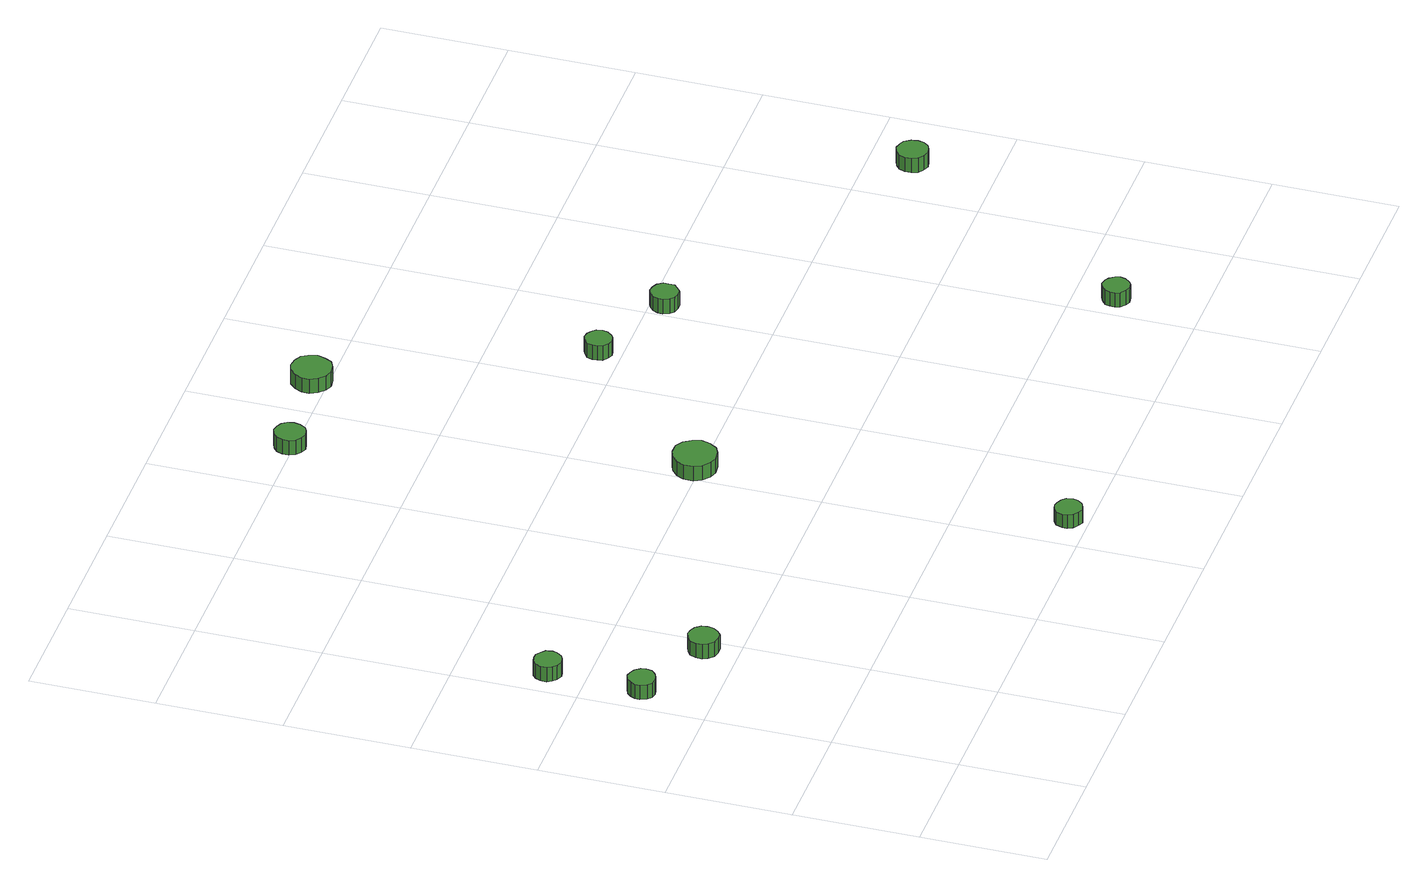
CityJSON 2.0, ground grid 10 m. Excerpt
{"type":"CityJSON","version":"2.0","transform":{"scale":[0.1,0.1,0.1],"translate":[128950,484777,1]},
"CityObjects":{
"tree1":{"type":"SolitaryVegetationObject","attributes":{"function":"something"},"geometry":[{"type":"MultiSurface","lod":"1","boundaries":[[[0,1,2,3,4,5,6,7,8,9,10,11,12,13,14]],[[15,16,17,18,19,20,21,22,23,24,25,26,27,28,29]],[[0,29,28,1]],[[1,28,27,2]],[[2,27,26,3]],[[3,26,25,4]],[[4,25,24,5]],[[5,24,23,6]],[[6,23,22,7]],[[7,22,21,8]],[[8,21,20,9]],[[9,20,19,10]],[[10,19,18,11]],[[11,18,17,12]],[[12,17,16,13]],[[13,16,15,14]],[[14,15,29,0]]]}]},
"tree2":{"type":"SolitaryVegetationObject","attributes":{"function":"something"},"geometry":[{"type":"MultiSurface","lod":"1","boundaries":[[[30,31,32,33,34,35,36,37,38,39,40,41,42,43,44]],[[45,46,47,48,49,50,51,52,53,54,55,56,57,58,59]],[[30,59,58,31]],[[31,58,57,32]],[[32,57,56,33]],[[33,56,55,34]],[[34,55,54,35]],[[35,54,53,36]],[[36,53,52,37]],[[37,52,51,38]],[[38,51,50,39]],[[39,50,49,40]],[[40,49,48,41]],[[41,48,47,42]],[[42,47,46,43]],[[43,46,45,44]],[[44,45,59,30]]]}]},
"tree3":{"type":"SolitaryVegetationObject","attributes":{"function":"something"},"geometry":[{"type":"MultiSurface","lod":"1","boundaries":[[[60,61,62,63,64,65,66,67,68,69,70,71,72,73,74]],[[75,76,77,78,79,80,81,82,83,84,85,86,87,88,89]],[[60,89,88,61]],[[61,88,87,62]],[[62,87,86,63]],[[63,86,85,64]],[[64,85,84,65]],[[65,84,83,66]],[[66,83,82,67]],[[67,82,81,68]],[[68,81,80,69]],[[69,80,79,70]],[[70,79,78,71]],[[71,78,77,72]],[[72,77,76,73]],[[73,76,75,74]],[[74,75,89,60]]]}]},
"tree4":{"type":"SolitaryVegetationObject","attributes":{"function":"something"},"geometry":[{"type":"MultiSurface","lod":"1","boundaries":[[[90,91,92,93,94,95,96,97,98,99,100,101,102,103,104]],[[105,106,107,108,109,110,111,112,113,114,115,116,117,118,119]],[[90,119,118,91]],[[91,118,117,92]],[[92,117,116,93]],[[93,116,115,94]],[[94,115,114,95]],[[95,114,113,96]],[[96,113,112,97]],[[97,112,111,98]],[[98,111,110,99]],[[99,110,109,100]],[[100,109,108,101]],[[101,108,107,102]],[[102,107,106,103]],[[103,106,105,104]],[[104,105,119,90]]]}]},
"tree5":{"type":"SolitaryVegetationObject","attributes":{"function":"something"},"geometry":[{"type":"MultiSurface","lod":"1","boundaries":[[[120,121,122,123,124,125,126,127,128,129,130,131,132,133,134]],[[135,136,137,138,139,140,141,142,143,144,145,146,147,148,149]],[[120,149,148,121]],[[121,148,147,122]],[[122,147,146,123]],[[123,146,145,124]],[[124,145,144,125]],[[125,144,143,126]],[[126,143,142,127]],[[127,142,141,128]],[[128,141,140,129]],[[129,140,139,130]],[[130,139,138,131]],[[131,138,137,132]],[[132,137,136,133]],[[133,136,135,134]],[[134,135,149,120]]]}]},
"tree6":{"type":"SolitaryVegetationObject","attributes":{"function":"something"},"geometry":[{"type":"MultiSurface","lod":"1","boundaries":[[[150,151,152,153,154,155,156,157,158,159,160,161,162,163,164]],[[165,166,167,168,169,170,171,172,173,174,175,176,177,178,179]],[[150,179,178,151]],[[151,178,177,152]],[[152,177,176,153]],[[153,176,175,154]],[[154,175,174,155]],[[155,174,173,156]],[[156,173,172,157]],[[157,172,171,158]],[[158,171,170,159]],[[159,170,169,160]],[[160,169,168,161]],[[161,168,167,162]],[[162,167,166,163]],[[163,166,165,164]],[[164,165,179,150]]]}]},
"tree7":{"type":"SolitaryVegetationObject","attributes":{"function":"something"},"geometry":[{"type":"MultiSurface","lod":"1","boundaries":[[[180,181,182,183,184,185,186,187,188,189,190,191,192,193,194]],[[195,196,197,198,199,200,201,202,203,204,205,206,207,208,209]],[[180,209,208,181]],[[181,208,207,182]],[[182,207,206,183]],[[183,206,205,184]],[[184,205,204,185]],[[185,204,203,186]],[[186,203,202,187]],[[187,202,201,188]],[[188,201,200,189]],[[189,200,199,190]],[[190,199,198,191]],[[191,198,197,192]],[[192,197,196,193]],[[193,196,195,194]],[[194,195,209,180]]]}]},
"tree8":{"type":"SolitaryVegetationObject","attributes":{"function":"something"},"geometry":[{"type":"MultiSurface","lod":"1","boundaries":[[[210,211,212,213,214,215,216,217,218,219,220,221,222,223,224]],[[225,226,227,228,229,230,231,232,233,234,235,236,237,238,239]],[[210,239,238,211]],[[211,238,237,212]],[[212,237,236,213]],[[213,236,235,214]],[[214,235,234,215]],[[215,234,233,216]],[[216,233,232,217]],[[217,232,231,218]],[[218,231,230,219]],[[219,230,229,220]],[[220,229,228,221]],[[221,228,227,222]],[[222,227,226,223]],[[223,226,225,224]],[[224,225,239,210]]]}]},
"tree9":{"type":"SolitaryVegetationObject","attributes":{"function":"something"},"geometry":[{"type":"MultiSurface","lod":"1","boundaries":[[[240,241,242,243,244,245,246,247,248,249,250,251,252,253,254]],[[255,256,257,258,259,260,261,262,263,264,265,266,267,268,269]],[[240,269,268,241]],[[241,268,267,242]],[[242,267,266,243]],[[243,266,265,244]],[[244,265,264,245]],[[245,264,263,246]],[[246,263,262,247]],[[247,262,261,248]],[[248,261,260,249]],[[249,260,259,250]],[[250,259,258,251]],[[251,258,257,252]],[[252,257,256,253]],[[253,256,255,254]],[[254,255,269,240]]]}]},
"tree10":{"type":"SolitaryVegetationObject","attributes":{"function":"something"},"geometry":[{"type":"MultiSurface","lod":"1","boundaries":[[[270,271,272,273,274,275,276,277,278,279,280,281,282,283,284]],[[285,286,287,288,289,290,291,292,293,294,295,296,297,298,299]],[[270,299,298,271]],[[271,298,297,272]],[[272,297,296,273]],[[273,296,295,274]],[[274,295,294,275]],[[275,294,293,276]],[[276,293,292,277]],[[277,292,291,278]],[[278,291,290,279]],[[279,290,289,280]],[[280,289,288,281]],[[281,288,287,282]],[[282,287,286,283]],[[283,286,285,284]],[[284,285,299,270]]]}]},
"tree11":{"type":"SolitaryVegetationObject","attributes":{"function":"something"},"geometry":[{"type":"MultiSurface","lod":"1","boundaries":[[[300,301,302,303,304,305,306,307,308,309,310,311,312,313,314]],[[315,316,317,318,319,320,321,322,323,324,325,326,327,328,329]],[[300,329,328,301]],[[301,328,327,302]],[[302,327,326,303]],[[303,326,325,304]],[[304,325,324,305]],[[305,324,323,306]],[[306,323,322,307]],[[307,322,321,308]],[[308,321,320,309]],[[309,320,319,310]],[[310,319,318,311]],[[311,318,317,312]],[[312,317,316,313]],[[313,316,315,314]],[[314,315,329,300]]]}]}
},
"vertices":[
[30,255,20],[29,259,20],[26,263,20],[22,265,20],[18,266,20],[13,264,20],[10,261,20],[8,257,20],[8,253,20],[10,248,20],[13,245,20],[18,244,20],[22,245,20],[26,247,20],[29,250,20],[29,250,7],[26,247,7],[22,245,7],[18,244,7],[13,245,7],[10,248,7],[8,253,7],[8,257,7],[10,261,7],[13,264,7],[18,266,7],[22,265,7],[26,263,7],[29,259,7],[30,255,7],
[29,328,22],[28,333,22],[25,336,22],[21,339,22],[17,339,22],[12,338,22],[9,335,22],[7,331,22],[7,326,22],[9,322,22],[12,319,22],[17,317,22],[21,318,22],[25,320,22],[28,324,22],[28,324,9],[25,320,9],[21,318,9],[17,317,9],[12,319,9],[9,322,9],[7,326,9],[7,331,9],[9,335,9],[12,338,9],[17,339,9],[21,339,9],[25,336,9],[28,333,9],[29,328,9],
[97,227,20],[96,232,20],[93,236,20],[89,238,20],[84,239,20],[79,237,20],[75,234,20],[73,229,20],[73,224,20],[75,220,20],[79,216,20],[84,215,20],[89,215,20],[93,218,20],[96,222,20],[96,222,7],[93,218,7],[89,215,7],[84,215,7],[79,216,7],[75,220,7],[73,224,7],[73,229,7],[75,234,7],[79,237,7],[84,239,7],[89,238,7],[93,236,7],[96,232,7],[97,227,7],
[344,16,16],[343,21,16],[340,24,16],[336,26,16],[332,27,16],[328,26,16],[324,23,16],[322,18,16],[322,14,16],[324,10,16],[328,7,16],[332,5,16],[336,6,16],[340,8,16],[343,12,16],[343,12,4],[340,8,4],[336,6,4],[332,5,4],[328,7,4],[324,10,4],[322,14,4],[322,18,4],[324,23,4],[328,26,4],[332,27,4],[336,26,4],[340,24,4],[343,21,4],[344,16,4],
[319,300,28],[317,307,28],[313,313,28],[307,317,28],[299,317,28],[293,315,28],[287,310,28],[284,304,28],[284,296,28],[287,290,28],[293,285,28],[299,283,28],[307,284,28],[313,287,28],[317,293,28],[317,293,15],[313,287,15],[307,284,15],[299,283,15],[293,285,15],[287,290,15],[284,296,15],[284,304,15],[287,310,15],[293,315,15],[299,317,15],[307,317,15],[313,313,15],[317,307,15],[319,300,15],
[250,599,29],[249,604,29],[246,608,29],[242,610,29],[237,611,29],[232,609,29],[228,606,29],[226,601,29],[226,596,29],[228,591,29],[232,588,29],[237,586,29],[242,587,29],[246,589,29],[249,594,29],[249,594,16],[246,589,16],[242,587,16],[237,586,16],[232,588,16],[228,591,16],[226,596,16],[226,601,16],[228,606,16],[232,609,16],[237,611,16],[242,610,16],[246,608,16],[249,604,16],[250,599,16],
[340,608,29],[338,615,29],[335,620,29],[329,623,29],[322,624,29],[316,622,29],[311,617,29],[308,611,29],[308,605,29],[311,599,29],[316,594,29],[322,592,29],[329,593,29],[335,596,29],[338,602,29],[338,602,16],[335,596,16],[329,593,16],[322,592,16],[316,594,16],[311,599,16],[308,605,16],[308,611,16],[311,617,16],[316,622,16],[322,624,16],[329,623,16],[335,620,16],[338,615,16],[340,608,16],
[440,415,25],[439,420,25],[436,423,25],[433,425,25],[428,426,25],[424,424,25],[420,421,25],[419,417,25],[419,413,25],[420,409,25],[424,406,25],[428,404,25],[433,405,25],[436,407,25],[439,411,25],[439,411,12],[436,407,12],[433,405,12],[428,404,12],[424,406,12],[420,409,12],[419,413,12],[419,417,12],[420,421,12],[424,424,12],[428,426,12],[433,425,12],[436,423,12],[439,420,12],[440,415,12],
[513,386,25],[513,390,25],[510,394,25],[506,396,25],[501,397,25],[497,395,25],[494,392,25],[492,388,25],[492,384,25],[494,379,25],[497,376,25],[501,375,25],[506,375,25],[510,378,25],[513,381,25],[513,381,12],[510,378,12],[506,375,12],[501,375,12],[497,376,12],[494,379,12],[492,384,12],[492,388,12],[494,392,12],[497,395,12],[501,397,12],[506,396,12],[510,394,12],[513,390,12],[513,386,12],
[631,67,18],[630,71,18],[627,75,18],[624,77,18],[619,78,18],[615,76,18],[611,73,18],[610,69,18],[610,65,18],[611,61,18],[615,58,18],[619,56,18],[624,57,18],[627,59,18],[630,63,18],[630,63,5],[627,59,5],[624,57,5],[619,56,5],[615,58,5],[611,61,5],[610,65,5],[610,69,5],[611,73,5],[615,76,5],[619,78,5],[624,77,5],[627,75,5],[630,71,5],[631,67,5],
[754,264,21],[753,269,21],[750,274,21],[746,276,21],[741,277,21],[736,275,21],[732,272,21],[730,267,21],[730,262,21],[732,257,21],[736,254,21],[741,252,21],[746,253,21],[750,255,21],[753,259,21],[753,259,8],[750,255,8],[746,253,8],[741,252,8],[736,254,8],[732,257,8],[730,262,8],[730,267,8],[732,272,8],[736,275,8],[741,277,8],[746,276,8],[750,274,8],[753,269,8],[754,264,8]
]}
